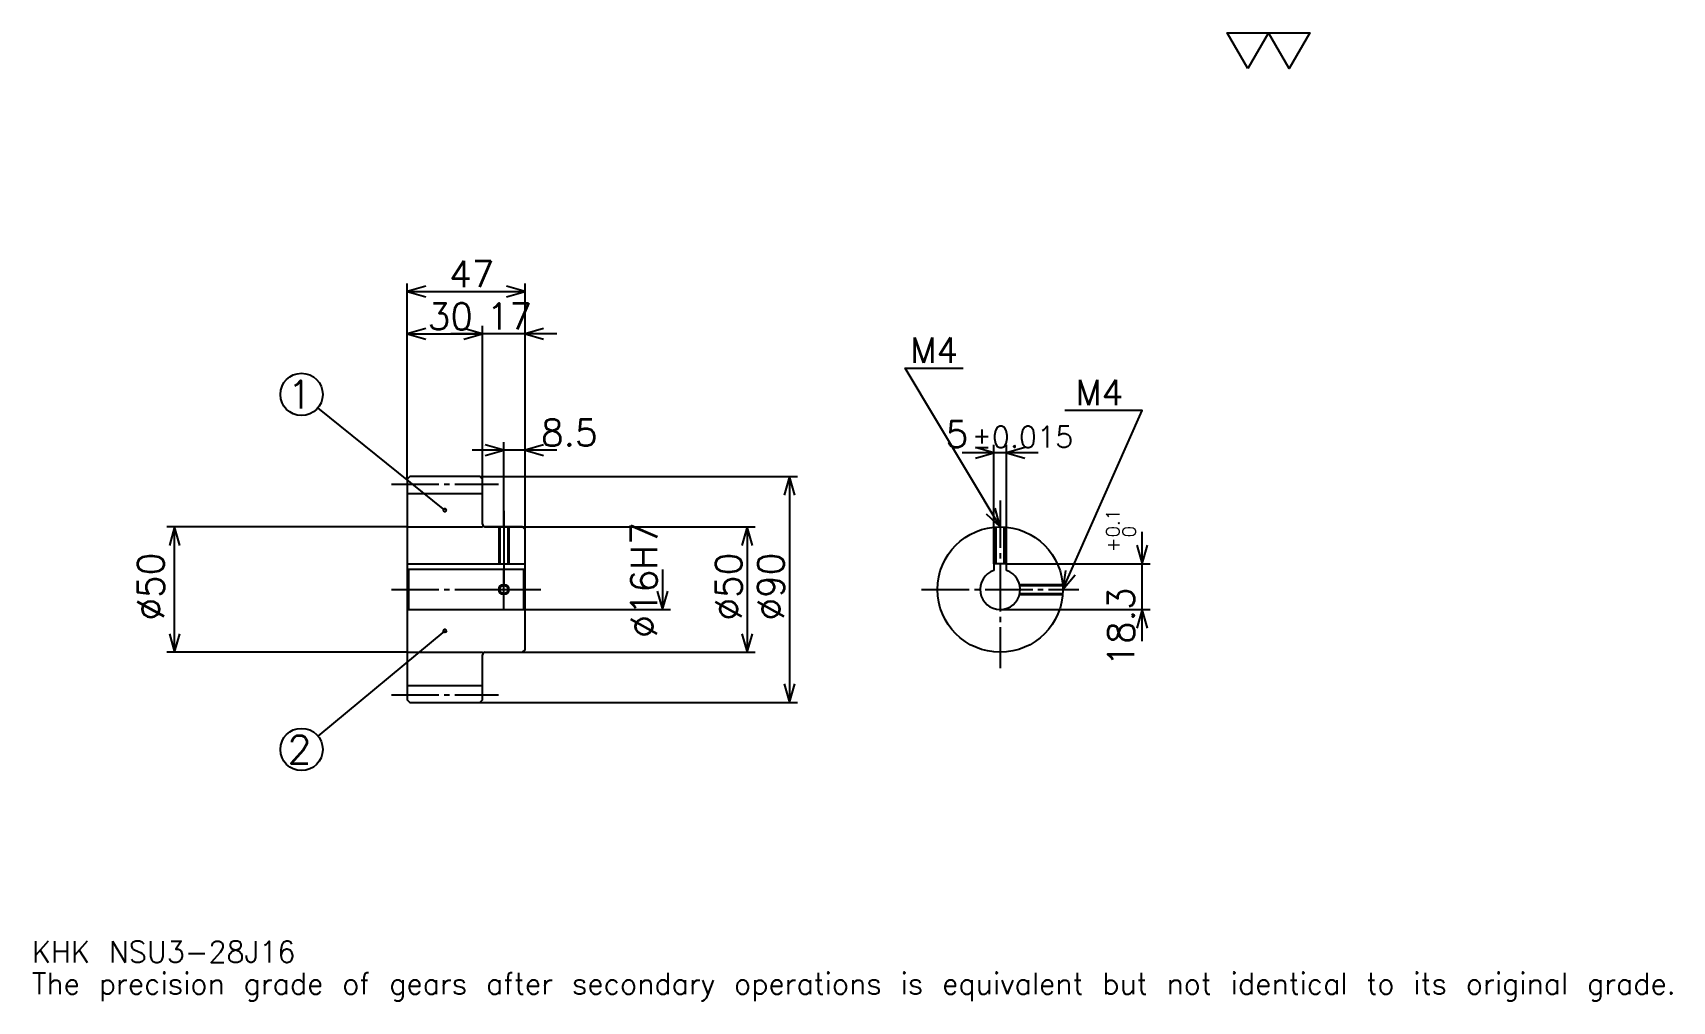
# Model space of a CAD drawing. Extents: x 21 to 675, y 8 to 394.
import ezdxf

# ---------------------------------------------------------------- set-up
doc = ezdxf.new("R2010")
doc.units = 0
doc.linetypes.add('DASHDOT', pattern=[25.304349, 18.978261, -2.108696, 2.108696, -2.108696])
doc.layers.get('0').update_dxf_attribs({"linetype": 'CONTINUOUS'})
doc.layers.add('DASHDOT', color=6, linetype='DASHDOT')
doc.styles.add('KANJI', font='TXT', dxfattribs={"bigfont": 'BIGFONT'})

msp = doc.modelspace()

# ---------------------------------------------------------------- linework, layer by layer
at = {"color": 5}
for p, q in [((170.804337, 216.858688), (170.804337, 293.82608)), ((170.804337, 290.663025), (217.804337, 290.663025)), ((217.804337, 216.858688), (217.804337, 293.82608)), ((200.804337, 216.858688), (200.804337, 276.956512)), ((170.804337, 273.793457), (200.804337, 273.793457)), ((230.456512, 273.793457), (188.152161, 273.793457)), ((185.804337, 203.483688), (135.193878, 244.334808)), ((209.304337, 216.858688), (209.304337, 230.565216)), ((404.782593, 182.158691), (404.782593, 229.543472)), ((409.782593, 182.158691), (409.782593, 229.543472)), ((230.456512, 227.402161), (196.652161, 227.402161)), ((422.434753, 226.380432), (392.130432, 226.380432)), ((170.804337, 215.858688), (170.804337, 216.858688)), ((199.804337, 216.858688), (217.804337, 216.858688)), ((200.804337, 215.858688), (200.804337, 216.858688)), ((209.304337, 196.858688), (209.304337, 216.858688)), ((209.304337, 196.858688), (209.304337, 216.858688)), ((217.804337, 216.858688), (326.402161, 216.858688)), ((217.804337, 195.858688), (217.804337, 216.858688)), ((323.239136, 216.858688), (323.239136, 126.858688)), ((170.804337, 196.858688), (74.858688, 196.858688)), ((78.021729, 146.858688), (78.021729, 196.858688)), ((201.804337, 196.858688), (217.804337, 196.858688)), ((217.804337, 196.858688), (309.532593, 196.858688)), ((306.369568, 196.858688), (306.369568, 146.858688)), ((463.913025, 151.206512), (463.913025, 194.810867)), ((272.630432, 179.858688), (272.630432, 163.858688)), ((409.782593, 182.158691), (467.076111, 182.158691)), ((217.804337, 163.858688), (275.793457, 163.858688)), ((407.282593, 163.858688), (467.076111, 163.858688)), ((185.804337, 155.358688), (135.130905, 113.459656)), ((170.804337, 146.858688), (74.858688, 146.858688)), ((201.804337, 146.858688), (217.804337, 146.858688)), ((217.804337, 146.858688), (309.532593, 146.858688)), ((199.804337, 126.858688), (217.804337, 126.858688)), ((217.804337, 126.858688), (326.402161, 126.858688))]:
    msp.add_line(p, q, dxfattribs=at)
at = {"color": 4}
for p, q in [((170.804337, 210.108688), (200.804337, 210.108688)), ((170.804337, 196.858688), (200.804337, 196.858688)), ((170.804337, 182.158691), (217.804337, 182.158691)), ((171.304337, 179.858688), (171.304337, 163.858688)), ((217.304337, 179.858688), (217.804337, 180.358688)), ((217.304337, 163.858688), (217.804337, 163.358688)), ((170.804337, 146.858688), (200.804337, 146.858688)), ((170.804337, 133.608688), (200.804337, 133.608688))]:
    msp.add_line(p, q, dxfattribs=at)
at = {"color": 7}
msp.add_lwpolyline([(506.086945, 379.565216), (497.863037, 393.820007), (530.758667, 393.820007), (522.53479, 379.565216), (514.310852, 393.820007), (506.086945, 379.565216)], dxfattribs=at)
at = {"color": 5}
for points in [[(178.184769, 292.771729), (170.804337, 290.663025), (178.184769, 288.554321)], [(210.423904, 288.554321), (217.804337, 290.663025), (210.423904, 292.771729)], [(178.184769, 275.902161), (170.804337, 273.793457), (178.184769, 271.684784)], [(193.423904, 271.684784), (200.804337, 273.793457), (193.423904, 275.902161)], [(193.423904, 271.684784), (200.804337, 273.793457), (193.423904, 275.902161)], [(225.184769, 275.902161), (217.804337, 273.793457), (225.184769, 271.684784)], [(407.282593, 196.858688), (369.32608, 260.119568), (392.521729, 260.119568)], [(432.282593, 171.858688), (463.913025, 243.25), (433.126099, 243.25)], [(201.923904, 225.293472), (209.304337, 227.402161), (201.923904, 229.510864)], [(225.184769, 229.510864), (217.804337, 227.402161), (225.184769, 225.293472)], [(397.402161, 224.271729), (404.782593, 226.380432), (397.402161, 228.48912)], [(417.163025, 228.48912), (409.782593, 226.380432), (417.163025, 224.271729)], [(325.347809, 209.478256), (323.239136, 216.858688), (321.130432, 209.478256)], [(401.677185, 202.102448), (407.282593, 196.858688), (405.293579, 204.272278)], [(80.130424, 189.478256), (78.021729, 196.858688), (75.913033, 189.478256)], [(308.478241, 189.478256), (306.369568, 196.858688), (304.260864, 189.478256)], [(461.804321, 189.539124), (463.913025, 182.158691), (466.021729, 189.539124)], [(433.344299, 179.460678), (432.282593, 171.858688), (437.200195, 177.752289)], [(270.521729, 171.23912), (272.630432, 163.858688), (274.739136, 171.23912)], [(466.021729, 156.478256), (463.913025, 163.858688), (461.804321, 156.478256)], [(75.913033, 154.23912), (78.021729, 146.858688), (80.130424, 154.23912)], [(304.260864, 154.23912), (306.369568, 146.858688), (308.478241, 154.23912)], [(321.130432, 134.23912), (323.239136, 126.858688), (325.347809, 134.23912)]]:
    msp.add_lwpolyline(points, dxfattribs=at)
at = {"color": 4}
for points in [[(200.804337, 197.858688), (200.804337, 215.858688), (199.804337, 216.858688), (171.804337, 216.858688), (170.804337, 215.858688), (170.804337, 163.358688)], [(201.804337, 146.858688), (216.804337, 146.858688), (217.804337, 147.858688), (217.804337, 195.858688), (216.804337, 196.858688), (201.804337, 196.858688)], [(207.304337, 196.858688), (207.304337, 182.158691)], [(207.684341, 196.858688), (207.684341, 182.158691)], [(210.924332, 196.858688), (210.924332, 182.158691)], [(211.304337, 196.858688), (211.304337, 182.158691)], [(405.282593, 182.158691), (405.282593, 196.778564)], [(405.662598, 182.158691), (405.662598, 196.806152)], [(408.902588, 182.158691), (408.902588, 196.806152)], [(409.282593, 182.158691), (409.282593, 196.778564)], [(170.804337, 163.358688), (171.304337, 163.858688), (217.304337, 163.858688), (217.304337, 179.858688), (171.304337, 179.858688), (170.804337, 180.358688)], [(409.782593, 179.458023), (409.782593, 182.158691), (404.782593, 182.158691), (404.782593, 179.458023)], [(415.028564, 173.858688), (432.202454, 173.858688)], [(415.116852, 173.478683), (432.230042, 173.478683)], [(415.116852, 170.238693), (432.230042, 170.238693)], [(415.028564, 169.858688), (432.202454, 169.858688)], [(170.804337, 163.358688), (170.804337, 127.858688), (171.804337, 126.858688), (199.804337, 126.858688), (200.804337, 127.858688), (200.804337, 145.858688)]]:
    msp.add_lwpolyline(points, dxfattribs=at)
at = {"color": 5}
for centre, radius in [((128.630432, 249.632599), 8.434783), ((185.804337, 203.483688), 0.632609), ((185.804337, 155.358688), 0.632609), ((128.630432, 108.084778), 8.434783)]:
    msp.add_circle(centre, radius, dxfattribs=at)
at = {"color": 4}
for centre, radius in [((407.282593, 171.858688), 25), ((209.304337, 171.858688), 1.62)]:
    msp.add_circle(centre, radius, dxfattribs=at)
at = {"color": 7}
msp.add_circle((209.304337, 171.858688), 2, dxfattribs=at)
at = {"color": 4}
for centre, radius, start, end in [((201.804337, 197.858688), 1, 180, 270), ((407.282593, 171.858688), 8, 108.209957329, 71.790042671), ((201.804337, 145.858688), 1, 90, 180)]:
    msp.add_arc(centre, radius, start, end, dxfattribs=at)
at = {"layer": 'DASHDOT', "color": 7}
for p, q in [((164.478256, 213.858688), (207.130432, 213.858688)), ((407.282593, 207.402161), (407.282593, 140.532608)), ((209.304337, 196.858688), (209.304337, 171.858688)), ((164.478256, 171.858688), (224.130432, 171.858688)), ((375.956512, 171.858688), (438.608704, 171.858688)), ((164.478256, 129.858688), (207.130432, 129.858688))]:
    msp.add_line(p, q, dxfattribs=at)
for points in [[(209.304337, 203.184784), (209.304337, 175.832596)], [(209.304337, 163.532608), (209.304337, 180.184769)], [(200.978241, 171.858688), (217.630432, 171.858688)]]:
    msp.add_lwpolyline(points, dxfattribs=at)

# ---------------------------------------------------------------- texts
at = {"color": 7, "style": 'KANJI'}
for s, height, p in [('47', 10.543478, (187.45108, 292.349976)), ('30', 10.543478, (178.95108, 275.480438)), ('17', 10.543478, (202.45108, 275.480438)), ('M4', 10.12174, (371.434753, 262.228271)), ('1', 11.246377, (123.007233, 244.009399)), ('M4', 10.12174, (437.343506, 245.358688)), ('8.5', 10.543478, (224.130432, 229.089127)), ('5', 10.543478, (385.518768, 228.48912)), ('%%p0.015', 8.434783, (395.955505, 228.48912)), ('2', 11.246377, (123.007233, 102.461586)), ('KHK NSU3-28J16', 8.434783, (21.086956, 23.195652)), ('The precision grade of gears after secondary operations is equivalent but not identical to its original grade.', 8.434783, (21.086956, 10.543478))]:
    msp.add_text(s, height=height, dxfattribs=at).set_placement(p)
for s, height, p in [('%%c16H7', 10.543478, (270.521729, 152.616837)), ('0.1', 5.271739, (454.845642, 192.656158)), ('0', 5.271739, (461.382629, 192.656158)), ('+', 5.271739, (454.845642, 186.751801)), ('%%c50', 10.543478, (73.804337, 159.470108)), ('%%c50', 10.543478, (304.260864, 159.470093)), ('%%c90', 10.543478, (321.130432, 159.470093)), ('18.3', 10.543478, (460.75, 141.115448))]:
    msp.add_text(s, height=height, rotation=90, dxfattribs=at).set_placement(p)

doc.saveas('drawing.dxf')
